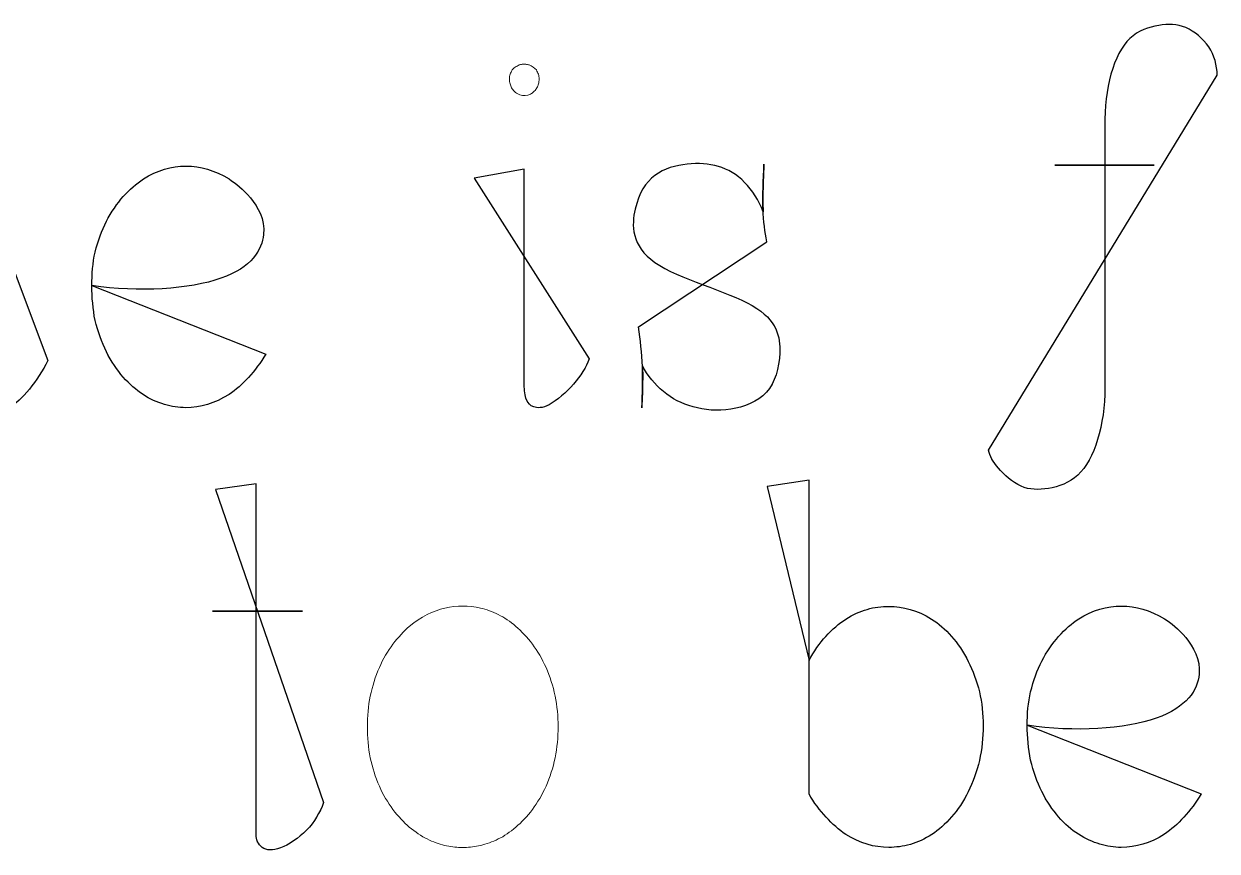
# Model space of a CAD drawing. Header units: centimetres. Extents: x -10.1 to 10.1, y -7.4 to 7.5.
# Drawn here: x -8.788 to -7.87, y 6.814 to 7.45 of the extents above; entities that cross this region are included whole.
import ezdxf

# ---------------------------------------------------------------- set-up
doc = ezdxf.new("R2010")
doc.units = ezdxf.units.CM
doc.header["$MEASUREMENT"] = 0
doc.layers.add('Layer 1', color=7, linetype='Continuous')

msp = doc.modelspace()

# ---------------------------------------------------------------- linework, layer by layer
at = {"layer": 'Layer 1', "color": 7}
for points, knots in [([(-8.04557, 7.12244), (-8.04462, 7.11749), (-8.04234, 7.1135), (-8.03795, 7.10852), (-8.03795, 7.10852), (-8.03377, 7.10339), (-8.02729, 7.09767), (-8.02062, 7.0946), (-8.02062, 7.0946), (-8.01395, 7.09174), (-8.0071, 7.09174), (-7.99948, 7.09288), (-7.99948, 7.09288), (-7.99167, 7.09423), (-7.98347, 7.09706), (-7.97699, 7.10317), (-7.97699, 7.10317), (-7.97032, 7.10907), (-7.96537, 7.11878), (-7.96175, 7.13042), (-7.96175, 7.13042), (-7.95813, 7.14222), (-7.95603, 7.15632), (-7.95603, 7.17024), (-7.95603, 7.17024), (-7.95603, 7.17024), (-7.95622, 7.34132), (-7.95622, 7.34132), (-7.95622, 7.34132), (-7.95622, 7.34132), (-7.9945, 7.34133), (-7.9945, 7.34133), (-7.9945, 7.34133), (-7.9945, 7.34133), (-7.9183, 7.34133), (-7.9183, 7.34133), (-7.9183, 7.34133), (-7.9183, 7.34133), (-7.95621, 7.34152), (-7.95621, 7.34152), (-7.95621, 7.34152), (-7.95621, 7.34152), (-7.95622, 7.37162), (-7.95622, 7.37162), (-7.95622, 7.37162), (-7.95622, 7.38572), (-7.95469, 7.39982), (-7.95146, 7.41144), (-7.95146, 7.41144), (-7.94802, 7.42327), (-7.94326, 7.43277), (-7.9368, 7.43888), (-7.9368, 7.43888), (-7.93034, 7.44499), (-7.92233, 7.44764), (-7.91471, 7.44896), (-7.91471, 7.44896), (-7.90728, 7.4501), (-7.90061, 7.4501), (-7.89394, 7.44724), (-7.89394, 7.44724), (-7.88709, 7.4442), (-7.8806, 7.43885), (-7.87624, 7.43237), (-7.87624, 7.43237), (-7.87185, 7.4257), (-7.86976, 7.41827), (-7.86976, 7.41065), (-7.86976, 7.41065), (-7.86976, 7.41065), (-8.04557, 7.12244), (-8.04557, 7.12244)], [0, 0, 0, 0, 0.052632, 0.052632, 0.052632, 0.052632, 0.105263, 0.105263, 0.105263, 0.105263, 0.157895, 0.157895, 0.157895, 0.157895, 0.210526, 0.210526, 0.210526, 0.210526, 0.263158, 0.263158, 0.263158, 0.263158, 0.315789, 0.315789, 0.315789, 0.315789, 0.368421, 0.368421, 0.368421, 0.368421, 0.421053, 0.421053, 0.421053, 0.421053, 0.473684, 0.473684, 0.473684, 0.473684, 0.526316, 0.526316, 0.526316, 0.526316, 0.578947, 0.578947, 0.578947, 0.578947, 0.631579, 0.631579, 0.631579, 0.631579, 0.684211, 0.684211, 0.684211, 0.684211, 0.736842, 0.736842, 0.736842, 0.736842, 0.789474, 0.789474, 0.789474, 0.789474, 0.842105, 0.842105, 0.842105, 0.842105, 0.894737, 0.894737, 0.894737, 0.894737, 1, 1, 1, 1]), ([(-8.859, 7.42954), (-8.859, 7.42954), (-8.81937, 7.43639), (-8.81937, 7.43639), (-8.81937, 7.43639), (-8.81937, 7.43639), (-8.81918, 7.16665), (-8.81918, 7.16665), (-8.81918, 7.16665), (-8.81918, 7.16265), (-8.81841, 7.15808), (-8.8146, 7.15562), (-8.8146, 7.15562), (-8.81098, 7.15313), (-8.80547, 7.15258), (-8.79973, 7.15504), (-8.79973, 7.15504), (-8.79399, 7.1575), (-8.7887, 7.16285), (-8.78335, 7.16933), (-8.78335, 7.16933), (-8.77822, 7.17581), (-8.77324, 7.18325), (-8.76925, 7.19124), (-8.76925, 7.19124), (-8.76925, 7.19124), (-8.859, 7.42954), (-8.859, 7.42954)], [0, 0, 0, 0, 0.125, 0.125, 0.125, 0.125, 0.25, 0.25, 0.25, 0.25, 0.375, 0.375, 0.375, 0.375, 0.5, 0.5, 0.5, 0.5, 0.625, 0.625, 0.625, 0.625, 0.75, 0.75, 0.75, 0.75, 1, 1, 1, 1]), ([(-8.73536, 7.24894), (-8.69935, 7.24341), (-8.65993, 7.24608), (-8.63611, 7.25447), (-8.63611, 7.25447), (-8.6123, 7.26267), (-8.60431, 7.27638), (-8.60335, 7.28818), (-8.60335, 7.28818), (-8.602, 7.2998), (-8.60774, 7.30932), (-8.61346, 7.31636), (-8.61346, 7.31636), (-8.61899, 7.32321), (-8.62449, 7.32742), (-8.62984, 7.33083), (-8.62984, 7.33083), (-8.64087, 7.3375), (-8.65193, 7.34073), (-8.66299, 7.34073), (-8.66299, 7.34073), (-8.67384, 7.34073), (-8.68508, 7.3375), (-8.69577, 7.33083), (-8.69577, 7.33083), (-8.7013, 7.32721), (-8.70625, 7.32284), (-8.7112, 7.31731), (-8.7112, 7.31731), (-8.71596, 7.31197), (-8.72033, 7.30548), (-8.72416, 7.29845), (-8.72416, 7.29845), (-8.72778, 7.2912), (-8.73064, 7.28321), (-8.73292, 7.27464), (-8.73292, 7.27464), (-8.73464, 7.26644), (-8.73541, 7.25768), (-8.73541, 7.24874), (-8.73541, 7.24874), (-8.73541, 7.2398), (-8.73446, 7.23083), (-8.73292, 7.22207), (-8.73292, 7.22207), (-8.73064, 7.2135), (-8.72776, 7.2053), (-8.72416, 7.19786), (-8.72416, 7.19786), (-8.72035, 7.19043), (-8.71596, 7.18397), (-8.7112, 7.17844), (-8.7112, 7.17844), (-8.70644, 7.17291), (-8.70128, 7.16854), (-8.69596, 7.1651), (-8.69596, 7.1651), (-8.69083, 7.16148), (-8.68511, 7.1592), (-8.67958, 7.15748), (-8.67958, 7.15748), (-8.67405, 7.15576), (-8.66855, 7.15499), (-8.66302, 7.15499), (-8.66302, 7.15499), (-8.65199, 7.15499), (-8.64093, 7.15822), (-8.62987, 7.1651), (-8.62987, 7.1651), (-8.62453, 7.16854), (-8.61958, 7.17309), (-8.61482, 7.17825), (-8.61482, 7.17825), (-8.61006, 7.18359), (-8.60548, 7.18968), (-8.60167, 7.19616), (-8.60167, 7.19616), (-8.60167, 7.19616), (-8.73536, 7.24894), (-8.73536, 7.24894)], [0, 0, 0, 0, 0.047619, 0.047619, 0.047619, 0.047619, 0.095238, 0.095238, 0.095238, 0.095238, 0.142857, 0.142857, 0.142857, 0.142857, 0.190476, 0.190476, 0.190476, 0.190476, 0.238095, 0.238095, 0.238095, 0.238095, 0.285714, 0.285714, 0.285714, 0.285714, 0.333333, 0.333333, 0.333333, 0.333333, 0.380952, 0.380952, 0.380952, 0.380952, 0.428571, 0.428571, 0.428571, 0.428571, 0.47619, 0.47619, 0.47619, 0.47619, 0.52381, 0.52381, 0.52381, 0.52381, 0.571429, 0.571429, 0.571429, 0.571429, 0.619048, 0.619048, 0.619048, 0.619048, 0.666667, 0.666667, 0.666667, 0.666667, 0.714286, 0.714286, 0.714286, 0.714286, 0.761905, 0.761905, 0.761905, 0.761905, 0.809524, 0.809524, 0.809524, 0.809524, 0.857143, 0.857143, 0.857143, 0.857143, 0.904762, 0.904762, 0.904762, 0.904762, 1, 1, 1, 1]), ([(-8.44125, 7.33143), (-8.44125, 7.33143), (-8.40275, 7.33828), (-8.40275, 7.33828), (-8.40275, 7.33828), (-8.40275, 7.33828), (-8.40275, 7.17254), (-8.40275, 7.17254), (-8.40275, 7.17254), (-8.40275, 7.16836), (-8.40219, 7.16415), (-8.40103, 7.16111), (-8.40103, 7.16111), (-8.39987, 7.15807), (-8.39817, 7.15653), (-8.3955, 7.15558), (-8.3955, 7.15558), (-8.39283, 7.15463), (-8.38883, 7.15444), (-8.38349, 7.1573), (-8.38349, 7.1573), (-8.37777, 7.16053), (-8.37034, 7.16683), (-8.36481, 7.17312), (-8.36481, 7.17312), (-8.35928, 7.1796), (-8.35528, 7.18587), (-8.3528, 7.19254), (-8.3528, 7.19254), (-8.3528, 7.19254), (-8.44125, 7.33143), (-8.44125, 7.33143)], [0, 0, 0, 0, 0.111111, 0.111111, 0.111111, 0.111111, 0.222222, 0.222222, 0.222222, 0.222222, 0.333333, 0.333333, 0.333333, 0.333333, 0.444444, 0.444444, 0.444444, 0.444444, 0.555556, 0.555556, 0.555556, 0.555556, 0.666667, 0.666667, 0.666667, 0.666667, 0.777778, 0.777778, 0.777778, 0.777778, 1, 1, 1, 1]), ([(-8.31476, 7.21711), (-8.31341, 7.207), (-8.31227, 7.19711), (-8.3119, 7.18663), (-8.3119, 7.18663), (-8.31134, 7.17652), (-8.3119, 7.16567), (-8.31227, 7.15483), (-8.31227, 7.15483), (-8.31208, 7.16226), (-8.31171, 7.16949), (-8.31171, 7.17483), (-8.31171, 7.17483), (-8.31152, 7.18036), (-8.31171, 7.18377), (-8.3119, 7.18721), (-8.3119, 7.18721), (-8.3079, 7.17959), (-8.30219, 7.17274), (-8.29571, 7.16739), (-8.29571, 7.16739), (-8.28904, 7.16186), (-8.28161, 7.15805), (-8.27285, 7.15559), (-8.27285, 7.15559), (-8.26428, 7.15331), (-8.25399, 7.15197), (-8.2439, 7.15387), (-8.2439, 7.15387), (-8.23379, 7.1554), (-8.22332, 7.1594), (-8.21646, 7.16683), (-8.21646, 7.16683), (-8.20979, 7.17445), (-8.20675, 7.18511), (-8.20617, 7.19712), (-8.20617, 7.19712), (-8.2058, 7.20911), (-8.20789, 7.22226), (-8.22731, 7.2335), (-8.22731, 7.2335), (-8.24694, 7.24474), (-8.28388, 7.25387), (-8.30219, 7.26665), (-8.30219, 7.26665), (-8.3205, 7.27943), (-8.32029, 7.2956), (-8.31743, 7.30761), (-8.31743, 7.30761), (-8.31457, 7.31999), (-8.30944, 7.32817), (-8.30219, 7.33351), (-8.30219, 7.33351), (-8.29534, 7.33885), (-8.286, 7.34132), (-8.27742, 7.34227), (-8.27742, 7.34227), (-8.26884, 7.34322), (-8.26086, 7.34285), (-8.25342, 7.34036), (-8.25342, 7.34036), (-8.24599, 7.33845), (-8.23913, 7.33427), (-8.23323, 7.32816), (-8.23323, 7.32816), (-8.22733, 7.32226), (-8.2222, 7.31427), (-8.21894, 7.3057), (-8.21894, 7.3057), (-8.21913, 7.30914), (-8.21931, 7.31237), (-8.21913, 7.31845), (-8.21913, 7.31845), (-8.21913, 7.32454), (-8.21876, 7.3335), (-8.21836, 7.34226), (-8.21836, 7.34226), (-8.21892, 7.33006), (-8.2195, 7.31787), (-8.21913, 7.30797), (-8.21913, 7.30797), (-8.21876, 7.29789), (-8.2176, 7.29027), (-8.21627, 7.28262), (-8.21627, 7.28262), (-8.21627, 7.28262), (-8.31476, 7.21711), (-8.31476, 7.21711)], [0, 0, 0, 0, 0.043478, 0.043478, 0.043478, 0.043478, 0.086957, 0.086957, 0.086957, 0.086957, 0.130435, 0.130435, 0.130435, 0.130435, 0.173913, 0.173913, 0.173913, 0.173913, 0.217391, 0.217391, 0.217391, 0.217391, 0.26087, 0.26087, 0.26087, 0.26087, 0.304348, 0.304348, 0.304348, 0.304348, 0.347826, 0.347826, 0.347826, 0.347826, 0.391304, 0.391304, 0.391304, 0.391304, 0.434783, 0.434783, 0.434783, 0.434783, 0.478261, 0.478261, 0.478261, 0.478261, 0.521739, 0.521739, 0.521739, 0.521739, 0.565217, 0.565217, 0.565217, 0.565217, 0.608696, 0.608696, 0.608696, 0.608696, 0.652174, 0.652174, 0.652174, 0.652174, 0.695652, 0.695652, 0.695652, 0.695652, 0.73913, 0.73913, 0.73913, 0.73913, 0.782609, 0.782609, 0.782609, 0.782609, 0.826087, 0.826087, 0.826087, 0.826087, 0.869565, 0.869565, 0.869565, 0.869565, 0.913043, 0.913043, 0.913043, 0.913043, 1, 1, 1, 1]), ([(-8.44125, 7.33143), (-8.44125, 7.33143), (-8.44125, 7.33143), (-8.44125, 7.33143), (-8.44125, 7.33143), (-8.44125, 7.33143), (-8.44125, 7.33143), (-8.44125, 7.33143)], [0, 0, 0, 0, 0.333333, 0.333333, 0.333333, 0.333333, 1, 1, 1, 1]), ([(-8.73536, 7.24894), (-8.73536, 7.24894), (-8.73536, 7.24894), (-8.73536, 7.24894), (-8.73536, 7.24894), (-8.73536, 7.24894), (-8.73536, 7.24894), (-8.73536, 7.24894)], [0, 0, 0, 0, 0.333333, 0.333333, 0.333333, 0.333333, 1, 1, 1, 1]), ([(-8.31476, 7.21711), (-8.31476, 7.21711), (-8.31476, 7.21711), (-8.31476, 7.21711), (-8.31476, 7.21711), (-8.31476, 7.21711), (-8.31476, 7.21711), (-8.31476, 7.21711)], [0, 0, 0, 0, 0.333333, 0.333333, 0.333333, 0.333333, 1, 1, 1, 1]), ([(-8.04557, 7.12244), (-8.04557, 7.12244), (-8.04557, 7.12244), (-8.04557, 7.12244), (-8.04557, 7.12244), (-8.04557, 7.12244), (-8.04557, 7.12244), (-8.04557, 7.12244)], [0, 0, 0, 0, 0.333333, 0.333333, 0.333333, 0.333333, 1, 1, 1, 1]), ([(-8.64033, 7.09196), (-8.64033, 7.09196), (-8.60908, 7.09654), (-8.60908, 7.09654), (-8.60908, 7.09654), (-8.60908, 7.09654), (-8.60908, 6.99843), (-8.60908, 6.99843), (-8.60908, 6.99843), (-8.60908, 6.99843), (-8.57325, 6.99843), (-8.57325, 6.99843), (-8.57325, 6.99843), (-8.57325, 6.99843), (-8.6426, 6.99843), (-8.6426, 6.99843), (-8.6426, 6.99843), (-8.6426, 6.99843), (-8.60908, 6.99843), (-8.60908, 6.99843), (-8.60908, 6.99843), (-8.60908, 6.99843), (-8.60908, 6.82679), (-8.60908, 6.82679), (-8.60908, 6.82679), (-8.60908, 6.82298), (-8.60757, 6.81917), (-8.60432, 6.81687), (-8.60432, 6.81687), (-8.60109, 6.81459), (-8.59633, 6.81401), (-8.59022, 6.8165), (-8.59022, 6.8165), (-8.58392, 6.81878), (-8.5763, 6.82393), (-8.57022, 6.83002), (-8.57022, 6.83002), (-8.56413, 6.83632), (-8.56011, 6.84354), (-8.55707, 6.85135), (-8.55707, 6.85135), (-8.55707, 6.85135), (-8.64033, 7.09196), (-8.64033, 7.09196)], [0, 0, 0, 0, 0.083333, 0.083333, 0.083333, 0.083333, 0.166667, 0.166667, 0.166667, 0.166667, 0.25, 0.25, 0.25, 0.25, 0.333333, 0.333333, 0.333333, 0.333333, 0.416667, 0.416667, 0.416667, 0.416667, 0.5, 0.5, 0.5, 0.5, 0.583333, 0.583333, 0.583333, 0.583333, 0.666667, 0.666667, 0.666667, 0.666667, 0.75, 0.75, 0.75, 0.75, 0.833333, 0.833333, 0.833333, 0.833333, 1, 1, 1, 1]), ([(-8.21588, 7.09444), (-8.21588, 7.09444), (-8.18368, 7.0992), (-8.18368, 7.0992), (-8.18368, 7.0992), (-8.18368, 7.0992), (-8.18368, 6.85785), (-8.18368, 6.85785), (-8.18368, 6.85785), (-8.17987, 6.85137), (-8.17529, 6.84528), (-8.17053, 6.84012), (-8.17053, 6.84012), (-8.16577, 6.83499), (-8.16082, 6.83041), (-8.15529, 6.82678), (-8.15529, 6.82678), (-8.14463, 6.81993), (-8.13338, 6.81686), (-8.12232, 6.81686), (-8.12232, 6.81686), (-8.11679, 6.81686), (-8.11129, 6.81763), (-8.10576, 6.81914), (-8.10576, 6.81914), (-8.10004, 6.82086), (-8.0947, 6.82332), (-8.0892, 6.82676), (-8.0892, 6.82676), (-8.08407, 6.83038), (-8.07891, 6.83475), (-8.07415, 6.84028), (-8.07415, 6.84028), (-8.0692, 6.84562), (-8.06502, 6.85229), (-8.06119, 6.8597), (-8.06119, 6.8597), (-8.05757, 6.86692), (-8.05471, 6.87513), (-8.05262, 6.8837), (-8.05262, 6.8837), (-8.05071, 6.89246), (-8.04976, 6.9014), (-8.04976, 6.91056), (-8.04976, 6.91056), (-8.04976, 6.91932), (-8.05071, 6.92808), (-8.05262, 6.93646), (-8.05262, 6.93646), (-8.05471, 6.94466), (-8.05757, 6.95284), (-8.06119, 6.95988), (-8.06119, 6.95988), (-8.065, 6.96731), (-8.06918, 6.9738), (-8.07415, 6.97912), (-8.07415, 6.97912), (-8.07891, 6.98465), (-8.08407, 6.98902), (-8.08939, 6.99246), (-8.08939, 6.99246), (-8.10024, 6.99931), (-8.11148, 7.00217), (-8.12236, 7.00217), (-8.12236, 7.00217), (-8.12789, 7.00217), (-8.13342, 7.00161), (-8.13892, 6.99989), (-8.13892, 6.99989), (-8.14445, 6.99836), (-8.14998, 6.99589), (-8.1553, 6.99246), (-8.1553, 6.99246), (-8.16064, 6.98902), (-8.16578, 6.98465), (-8.17073, 6.97912), (-8.17073, 6.97912), (-8.17549, 6.97396), (-8.18007, 6.9675), (-8.18369, 6.96065), (-8.18369, 6.96065), (-8.18369, 6.96065), (-8.21588, 7.09444), (-8.21588, 7.09444)], [0, 0, 0, 0, 0.045455, 0.045455, 0.045455, 0.045455, 0.090909, 0.090909, 0.090909, 0.090909, 0.136364, 0.136364, 0.136364, 0.136364, 0.181818, 0.181818, 0.181818, 0.181818, 0.227273, 0.227273, 0.227273, 0.227273, 0.272727, 0.272727, 0.272727, 0.272727, 0.318182, 0.318182, 0.318182, 0.318182, 0.363636, 0.363636, 0.363636, 0.363636, 0.409091, 0.409091, 0.409091, 0.409091, 0.454545, 0.454545, 0.454545, 0.454545, 0.5, 0.5, 0.5, 0.5, 0.545455, 0.545455, 0.545455, 0.545455, 0.590909, 0.590909, 0.590909, 0.590909, 0.636364, 0.636364, 0.636364, 0.636364, 0.681818, 0.681818, 0.681818, 0.681818, 0.727273, 0.727273, 0.727273, 0.727273, 0.772727, 0.772727, 0.772727, 0.772727, 0.818182, 0.818182, 0.818182, 0.818182, 0.863636, 0.863636, 0.863636, 0.863636, 0.909091, 0.909091, 0.909091, 0.909091, 1, 1, 1, 1]), ([(-8.64033, 7.09196), (-8.64033, 7.09196), (-8.64033, 7.09196), (-8.64033, 7.09196), (-8.64033, 7.09196), (-8.64033, 7.09196), (-8.64033, 7.09196), (-8.64033, 7.09196)], [0, 0, 0, 0, 0.333333, 0.333333, 0.333333, 0.333333, 1, 1, 1, 1]), ([(-8.21588, 7.09444), (-8.21588, 7.09444), (-8.21588, 7.09444), (-8.21588, 7.09444), (-8.21588, 7.09444), (-8.21588, 7.09444), (-8.21588, 7.09444), (-8.21588, 7.09444)], [0, 0, 0, 0, 0.333333, 0.333333, 0.333333, 0.333333, 1, 1, 1, 1]), ([(-8.01586, 6.9108), (-7.97985, 6.90527), (-7.94024, 6.90794), (-7.91661, 6.9163), (-7.91661, 6.9163), (-7.8928, 6.9245), (-7.88481, 6.93821), (-7.88364, 6.95001), (-7.88364, 6.95001), (-7.8825, 6.96163), (-7.88822, 6.97115), (-7.89393, 6.97821), (-7.89393, 6.97821), (-7.89946, 6.98506), (-7.90499, 6.98927), (-7.91031, 6.99268), (-7.91031, 6.99268), (-7.92134, 6.99935), (-7.9324, 7.00239), (-7.94346, 7.00239), (-7.94346, 7.00239), (-7.95431, 7.00239), (-7.96555, 6.99935), (-7.97624, 6.99268), (-7.97624, 6.99268), (-7.98156, 6.98906), (-7.98672, 6.98469), (-7.99167, 6.97916), (-7.99167, 6.97916), (-7.99643, 6.97382), (-8.00082, 6.96733), (-8.00463, 6.96011), (-8.00463, 6.96011), (-8.00825, 6.95305), (-8.01111, 6.94506), (-8.0132, 6.93648), (-8.0132, 6.93648), (-8.01511, 6.92828), (-8.01587, 6.91952), (-8.01587, 6.91058), (-8.01587, 6.91058), (-8.01587, 6.90164), (-8.01492, 6.89267), (-8.0132, 6.88391), (-8.0132, 6.88391), (-8.01111, 6.87534), (-8.00825, 6.86714), (-8.00463, 6.85973), (-8.00463, 6.85973), (-8.00082, 6.8523), (-7.99643, 6.84581), (-7.99167, 6.84031), (-7.99167, 6.84031), (-7.98691, 6.83478), (-7.98177, 6.83039), (-7.97643, 6.82697), (-7.97643, 6.82697), (-7.97109, 6.82335), (-7.96558, 6.82107), (-7.96005, 6.81935), (-7.96005, 6.81935), (-7.95452, 6.81782), (-7.94899, 6.81686), (-7.94349, 6.81686), (-7.94349, 6.81686), (-7.93246, 6.81686), (-7.92121, 6.82011), (-7.91034, 6.82697), (-7.91034, 6.82697), (-7.905, 6.83041), (-7.90005, 6.83496), (-7.89529, 6.84012), (-7.89529, 6.84012), (-7.89034, 6.84546), (-7.88595, 6.85155), (-7.88214, 6.85803), (-7.88214, 6.85803), (-7.88214, 6.85803), (-8.01586, 6.9108), (-8.01586, 6.9108)], [0, 0, 0, 0, 0.047619, 0.047619, 0.047619, 0.047619, 0.095238, 0.095238, 0.095238, 0.095238, 0.142857, 0.142857, 0.142857, 0.142857, 0.190476, 0.190476, 0.190476, 0.190476, 0.238095, 0.238095, 0.238095, 0.238095, 0.285714, 0.285714, 0.285714, 0.285714, 0.333333, 0.333333, 0.333333, 0.333333, 0.380952, 0.380952, 0.380952, 0.380952, 0.428571, 0.428571, 0.428571, 0.428571, 0.47619, 0.47619, 0.47619, 0.47619, 0.52381, 0.52381, 0.52381, 0.52381, 0.571429, 0.571429, 0.571429, 0.571429, 0.619048, 0.619048, 0.619048, 0.619048, 0.666667, 0.666667, 0.666667, 0.666667, 0.714286, 0.714286, 0.714286, 0.714286, 0.761905, 0.761905, 0.761905, 0.761905, 0.809524, 0.809524, 0.809524, 0.809524, 0.857143, 0.857143, 0.857143, 0.857143, 0.904762, 0.904762, 0.904762, 0.904762, 1, 1, 1, 1]), ([(-8.01586, 6.9108), (-8.01586, 6.9108), (-8.01586, 6.9108), (-8.01586, 6.9108), (-8.01586, 6.9108), (-8.01586, 6.9108), (-8.01586, 6.9108), (-8.01586, 6.9108)], [0, 0, 0, 0, 0.333333, 0.333333, 0.333333, 0.333333, 1, 1, 1, 1])]:
    msp.add_open_spline(points, degree=3, knots=knots, dxfattribs=at)
at = {"layer": 'Layer 1', "lineweight": 0}
for points, knots in [([(-8.04557, 7.12244), (-8.04462, 7.11749), (-8.04234, 7.1135), (-8.03795, 7.10852), (-8.03795, 7.10852), (-8.03377, 7.10339), (-8.02729, 7.09767), (-8.02062, 7.0946), (-8.02062, 7.0946), (-8.01395, 7.09174), (-8.0071, 7.09174), (-7.99948, 7.09288), (-7.99948, 7.09288), (-7.99167, 7.09423), (-7.98347, 7.09706), (-7.97699, 7.10317), (-7.97699, 7.10317), (-7.97032, 7.10907), (-7.96537, 7.11878), (-7.96175, 7.13042), (-7.96175, 7.13042), (-7.95813, 7.14222), (-7.95603, 7.15632), (-7.95603, 7.17024), (-7.95603, 7.17024), (-7.95603, 7.17024), (-7.95622, 7.34132), (-7.95622, 7.34132), (-7.95622, 7.34132), (-7.95622, 7.34132), (-7.9945, 7.34133), (-7.9945, 7.34133), (-7.9945, 7.34133), (-7.9945, 7.34133), (-7.9183, 7.34133), (-7.9183, 7.34133), (-7.9183, 7.34133), (-7.9183, 7.34133), (-7.95621, 7.34152), (-7.95621, 7.34152), (-7.95621, 7.34152), (-7.95621, 7.34152), (-7.95622, 7.37162), (-7.95622, 7.37162), (-7.95622, 7.37162), (-7.95622, 7.38572), (-7.95469, 7.39982), (-7.95146, 7.41144), (-7.95146, 7.41144), (-7.94802, 7.42327), (-7.94326, 7.43277), (-7.9368, 7.43888), (-7.9368, 7.43888), (-7.93034, 7.44499), (-7.92233, 7.44764), (-7.91471, 7.44896), (-7.91471, 7.44896), (-7.90728, 7.4501), (-7.90061, 7.4501), (-7.89394, 7.44724), (-7.89394, 7.44724), (-7.88709, 7.4442), (-7.8806, 7.43885), (-7.87624, 7.43237), (-7.87624, 7.43237), (-7.87185, 7.4257), (-7.86976, 7.41827), (-7.86976, 7.41065)], [0, 0, 0, 0, 0.055556, 0.055556, 0.055556, 0.055556, 0.111111, 0.111111, 0.111111, 0.111111, 0.166667, 0.166667, 0.166667, 0.166667, 0.222222, 0.222222, 0.222222, 0.222222, 0.277778, 0.277778, 0.277778, 0.277778, 0.333333, 0.333333, 0.333333, 0.333333, 0.388889, 0.388889, 0.388889, 0.388889, 0.444444, 0.444444, 0.444444, 0.444444, 0.5, 0.5, 0.5, 0.5, 0.555556, 0.555556, 0.555556, 0.555556, 0.611111, 0.611111, 0.611111, 0.611111, 0.666667, 0.666667, 0.666667, 0.666667, 0.722222, 0.722222, 0.722222, 0.722222, 0.777778, 0.777778, 0.777778, 0.777778, 0.833333, 0.833333, 0.833333, 0.833333, 0.888889, 0.888889, 0.888889, 0.888889, 1, 1, 1, 1]), ([(-8.859, 7.42954), (-8.859, 7.42954), (-8.81937, 7.43639), (-8.81937, 7.43639), (-8.81937, 7.43639), (-8.81937, 7.43639), (-8.81918, 7.16665), (-8.81918, 7.16665), (-8.81918, 7.16665), (-8.81918, 7.16265), (-8.81841, 7.15808), (-8.8146, 7.15562), (-8.8146, 7.15562), (-8.81098, 7.15313), (-8.80547, 7.15258), (-8.79973, 7.15504), (-8.79973, 7.15504), (-8.79399, 7.1575), (-8.7887, 7.16285), (-8.78335, 7.16933), (-8.78335, 7.16933), (-8.77822, 7.17581), (-8.77324, 7.18325), (-8.76925, 7.19124)], [0, 0, 0, 0, 0.142857, 0.142857, 0.142857, 0.142857, 0.285714, 0.285714, 0.285714, 0.285714, 0.428571, 0.428571, 0.428571, 0.428571, 0.571429, 0.571429, 0.571429, 0.571429, 0.714286, 0.714286, 0.714286, 0.714286, 1, 1, 1, 1]), ([(-8.73536, 7.24894), (-8.69935, 7.24341), (-8.65993, 7.24608), (-8.63611, 7.25447), (-8.63611, 7.25447), (-8.6123, 7.26267), (-8.60431, 7.27638), (-8.60335, 7.28818), (-8.60335, 7.28818), (-8.602, 7.2998), (-8.60774, 7.30932), (-8.61346, 7.31636), (-8.61346, 7.31636), (-8.61899, 7.32321), (-8.62449, 7.32742), (-8.62984, 7.33083), (-8.62984, 7.33083), (-8.64087, 7.3375), (-8.65193, 7.34073), (-8.66299, 7.34073), (-8.66299, 7.34073), (-8.67384, 7.34073), (-8.68508, 7.3375), (-8.69577, 7.33083), (-8.69577, 7.33083), (-8.7013, 7.32721), (-8.70625, 7.32284), (-8.7112, 7.31731), (-8.7112, 7.31731), (-8.71596, 7.31197), (-8.72033, 7.30548), (-8.72416, 7.29845), (-8.72416, 7.29845), (-8.72778, 7.2912), (-8.73064, 7.28321), (-8.73292, 7.27464), (-8.73292, 7.27464), (-8.73464, 7.26644), (-8.73541, 7.25768), (-8.73541, 7.24874), (-8.73541, 7.24874), (-8.73541, 7.2398), (-8.73446, 7.23083), (-8.73292, 7.22207), (-8.73292, 7.22207), (-8.73064, 7.2135), (-8.72776, 7.2053), (-8.72416, 7.19786), (-8.72416, 7.19786), (-8.72035, 7.19043), (-8.71596, 7.18397), (-8.7112, 7.17844), (-8.7112, 7.17844), (-8.70644, 7.17291), (-8.70128, 7.16854), (-8.69596, 7.1651), (-8.69596, 7.1651), (-8.69083, 7.16148), (-8.68511, 7.1592), (-8.67958, 7.15748), (-8.67958, 7.15748), (-8.67405, 7.15576), (-8.66855, 7.15499), (-8.66302, 7.15499), (-8.66302, 7.15499), (-8.65199, 7.15499), (-8.64093, 7.15822), (-8.62987, 7.1651), (-8.62987, 7.1651), (-8.62453, 7.16854), (-8.61958, 7.17309), (-8.61482, 7.17825), (-8.61482, 7.17825), (-8.61006, 7.18359), (-8.60548, 7.18968), (-8.60167, 7.19616)], [0, 0, 0, 0, 0.05, 0.05, 0.05, 0.05, 0.1, 0.1, 0.1, 0.1, 0.15, 0.15, 0.15, 0.15, 0.2, 0.2, 0.2, 0.2, 0.25, 0.25, 0.25, 0.25, 0.3, 0.3, 0.3, 0.3, 0.35, 0.35, 0.35, 0.35, 0.4, 0.4, 0.4, 0.4, 0.45, 0.45, 0.45, 0.45, 0.5, 0.5, 0.5, 0.5, 0.55, 0.55, 0.55, 0.55, 0.6, 0.6, 0.6, 0.6, 0.65, 0.65, 0.65, 0.65, 0.7, 0.7, 0.7, 0.7, 0.75, 0.75, 0.75, 0.75, 0.8, 0.8, 0.8, 0.8, 0.85, 0.85, 0.85, 0.85, 0.9, 0.9, 0.9, 0.9, 1, 1, 1, 1]), ([(-8.44125, 7.33143), (-8.44125, 7.33143), (-8.40275, 7.33828), (-8.40275, 7.33828), (-8.40275, 7.33828), (-8.40275, 7.33828), (-8.40275, 7.17254), (-8.40275, 7.17254), (-8.40275, 7.17254), (-8.40275, 7.16836), (-8.40219, 7.16415), (-8.40103, 7.16111), (-8.40103, 7.16111), (-8.39987, 7.15807), (-8.39817, 7.15653), (-8.3955, 7.15558), (-8.3955, 7.15558), (-8.39283, 7.15463), (-8.38883, 7.15444), (-8.38349, 7.1573), (-8.38349, 7.1573), (-8.37777, 7.16053), (-8.37034, 7.16683), (-8.36481, 7.17312), (-8.36481, 7.17312), (-8.35928, 7.1796), (-8.35528, 7.18587), (-8.3528, 7.19254)], [0, 0, 0, 0, 0.125, 0.125, 0.125, 0.125, 0.25, 0.25, 0.25, 0.25, 0.375, 0.375, 0.375, 0.375, 0.5, 0.5, 0.5, 0.5, 0.625, 0.625, 0.625, 0.625, 0.75, 0.75, 0.75, 0.75, 1, 1, 1, 1]), ([(-8.31476, 7.21711), (-8.31341, 7.207), (-8.31227, 7.19711), (-8.3119, 7.18663), (-8.3119, 7.18663), (-8.31134, 7.17652), (-8.3119, 7.16567), (-8.31227, 7.15483), (-8.31227, 7.15483), (-8.31208, 7.16226), (-8.31171, 7.16949), (-8.31171, 7.17483), (-8.31171, 7.17483), (-8.31152, 7.18036), (-8.31171, 7.18377), (-8.3119, 7.18721), (-8.3119, 7.18721), (-8.3079, 7.17959), (-8.30219, 7.17274), (-8.29571, 7.16739), (-8.29571, 7.16739), (-8.28904, 7.16186), (-8.28161, 7.15805), (-8.27285, 7.15559), (-8.27285, 7.15559), (-8.26428, 7.15331), (-8.25399, 7.15197), (-8.2439, 7.15387), (-8.2439, 7.15387), (-8.23379, 7.1554), (-8.22332, 7.1594), (-8.21646, 7.16683), (-8.21646, 7.16683), (-8.20979, 7.17445), (-8.20675, 7.18511), (-8.20617, 7.19712), (-8.20617, 7.19712), (-8.2058, 7.20911), (-8.20789, 7.22226), (-8.22731, 7.2335), (-8.22731, 7.2335), (-8.24694, 7.24474), (-8.28388, 7.25387), (-8.30219, 7.26665), (-8.30219, 7.26665), (-8.3205, 7.27943), (-8.32029, 7.2956), (-8.31743, 7.30761), (-8.31743, 7.30761), (-8.31457, 7.31999), (-8.30944, 7.32817), (-8.30219, 7.33351), (-8.30219, 7.33351), (-8.29534, 7.33885), (-8.286, 7.34132), (-8.27742, 7.34227), (-8.27742, 7.34227), (-8.26884, 7.34322), (-8.26086, 7.34285), (-8.25342, 7.34036), (-8.25342, 7.34036), (-8.24599, 7.33845), (-8.23913, 7.33427), (-8.23323, 7.32816), (-8.23323, 7.32816), (-8.22733, 7.32226), (-8.2222, 7.31427), (-8.21894, 7.3057), (-8.21894, 7.3057), (-8.21913, 7.30914), (-8.21931, 7.31237), (-8.21913, 7.31845), (-8.21913, 7.31845), (-8.21913, 7.32454), (-8.21876, 7.3335), (-8.21836, 7.34226), (-8.21836, 7.34226), (-8.21892, 7.33006), (-8.2195, 7.31787), (-8.21913, 7.30797), (-8.21913, 7.30797), (-8.21876, 7.29789), (-8.2176, 7.29027), (-8.21627, 7.28262)], [0, 0, 0, 0, 0.045455, 0.045455, 0.045455, 0.045455, 0.090909, 0.090909, 0.090909, 0.090909, 0.136364, 0.136364, 0.136364, 0.136364, 0.181818, 0.181818, 0.181818, 0.181818, 0.227273, 0.227273, 0.227273, 0.227273, 0.272727, 0.272727, 0.272727, 0.272727, 0.318182, 0.318182, 0.318182, 0.318182, 0.363636, 0.363636, 0.363636, 0.363636, 0.409091, 0.409091, 0.409091, 0.409091, 0.454545, 0.454545, 0.454545, 0.454545, 0.5, 0.5, 0.5, 0.5, 0.545455, 0.545455, 0.545455, 0.545455, 0.590909, 0.590909, 0.590909, 0.590909, 0.636364, 0.636364, 0.636364, 0.636364, 0.681818, 0.681818, 0.681818, 0.681818, 0.727273, 0.727273, 0.727273, 0.727273, 0.772727, 0.772727, 0.772727, 0.772727, 0.818182, 0.818182, 0.818182, 0.818182, 0.863636, 0.863636, 0.863636, 0.863636, 0.909091, 0.909091, 0.909091, 0.909091, 1, 1, 1, 1]), ([(-8.44125, 7.33143), (-8.44125, 7.33143), (-8.44125, 7.33143), (-8.44125, 7.33143), (-8.44125, 7.33143), (-8.44125, 7.33143), (-8.44125, 7.33143), (-8.44125, 7.33143)], [0, 0, 0, 0, 0.333333, 0.333333, 0.333333, 0.333333, 1, 1, 1, 1]), ([(-8.73536, 7.24894), (-8.73536, 7.24894), (-8.73536, 7.24894), (-8.73536, 7.24894), (-8.73536, 7.24894), (-8.73536, 7.24894), (-8.73536, 7.24894), (-8.73536, 7.24894)], [0, 0, 0, 0, 0.333333, 0.333333, 0.333333, 0.333333, 1, 1, 1, 1]), ([(-8.31476, 7.21711), (-8.31476, 7.21711), (-8.31476, 7.21711), (-8.31476, 7.21711), (-8.31476, 7.21711), (-8.31476, 7.21711), (-8.31476, 7.21711), (-8.31476, 7.21711)], [0, 0, 0, 0, 0.333333, 0.333333, 0.333333, 0.333333, 1, 1, 1, 1]), ([(-8.04557, 7.12244), (-8.04557, 7.12244), (-8.04557, 7.12244), (-8.04557, 7.12244), (-8.04557, 7.12244), (-8.04557, 7.12244), (-8.04557, 7.12244), (-8.04557, 7.12244)], [0, 0, 0, 0, 0.333333, 0.333333, 0.333333, 0.333333, 1, 1, 1, 1]), ([(-8.64033, 7.09196), (-8.64033, 7.09196), (-8.60908, 7.09654), (-8.60908, 7.09654), (-8.60908, 7.09654), (-8.60908, 7.09654), (-8.60908, 6.99843), (-8.60908, 6.99843), (-8.60908, 6.99843), (-8.60908, 6.99843), (-8.57325, 6.99843), (-8.57325, 6.99843), (-8.57325, 6.99843), (-8.57325, 6.99843), (-8.6426, 6.99843), (-8.6426, 6.99843), (-8.6426, 6.99843), (-8.6426, 6.99843), (-8.60908, 6.99843), (-8.60908, 6.99843), (-8.60908, 6.99843), (-8.60908, 6.99843), (-8.60908, 6.82679), (-8.60908, 6.82679), (-8.60908, 6.82679), (-8.60908, 6.82298), (-8.60757, 6.81917), (-8.60432, 6.81687), (-8.60432, 6.81687), (-8.60109, 6.81459), (-8.59633, 6.81401), (-8.59022, 6.8165), (-8.59022, 6.8165), (-8.58392, 6.81878), (-8.5763, 6.82393), (-8.57022, 6.83002), (-8.57022, 6.83002), (-8.56413, 6.83632), (-8.56011, 6.84354), (-8.55707, 6.85135)], [0, 0, 0, 0, 0.090909, 0.090909, 0.090909, 0.090909, 0.181818, 0.181818, 0.181818, 0.181818, 0.272727, 0.272727, 0.272727, 0.272727, 0.363636, 0.363636, 0.363636, 0.363636, 0.454545, 0.454545, 0.454545, 0.454545, 0.545455, 0.545455, 0.545455, 0.545455, 0.636364, 0.636364, 0.636364, 0.636364, 0.727273, 0.727273, 0.727273, 0.727273, 0.818182, 0.818182, 0.818182, 0.818182, 1, 1, 1, 1]), ([(-8.21588, 7.09444), (-8.21588, 7.09444), (-8.18368, 7.0992), (-8.18368, 7.0992), (-8.18368, 7.0992), (-8.18368, 7.0992), (-8.18368, 6.85785), (-8.18368, 6.85785), (-8.18368, 6.85785), (-8.17987, 6.85137), (-8.17529, 6.84528), (-8.17053, 6.84012), (-8.17053, 6.84012), (-8.16577, 6.83499), (-8.16082, 6.83041), (-8.15529, 6.82678), (-8.15529, 6.82678), (-8.14463, 6.81993), (-8.13338, 6.81686), (-8.12232, 6.81686), (-8.12232, 6.81686), (-8.11679, 6.81686), (-8.11129, 6.81763), (-8.10576, 6.81914), (-8.10576, 6.81914), (-8.10004, 6.82086), (-8.0947, 6.82332), (-8.0892, 6.82676), (-8.0892, 6.82676), (-8.08407, 6.83038), (-8.07891, 6.83475), (-8.07415, 6.84028), (-8.07415, 6.84028), (-8.0692, 6.84562), (-8.06502, 6.85229), (-8.06119, 6.8597), (-8.06119, 6.8597), (-8.05757, 6.86692), (-8.05471, 6.87513), (-8.05262, 6.8837), (-8.05262, 6.8837), (-8.05071, 6.89246), (-8.04976, 6.9014), (-8.04976, 6.91056), (-8.04976, 6.91056), (-8.04976, 6.91932), (-8.05071, 6.92808), (-8.05262, 6.93646), (-8.05262, 6.93646), (-8.05471, 6.94466), (-8.05757, 6.95284), (-8.06119, 6.95988), (-8.06119, 6.95988), (-8.065, 6.96731), (-8.06918, 6.9738), (-8.07415, 6.97912), (-8.07415, 6.97912), (-8.07891, 6.98465), (-8.08407, 6.98902), (-8.08939, 6.99246), (-8.08939, 6.99246), (-8.10024, 6.99931), (-8.11148, 7.00217), (-8.12236, 7.00217), (-8.12236, 7.00217), (-8.12789, 7.00217), (-8.13342, 7.00161), (-8.13892, 6.99989), (-8.13892, 6.99989), (-8.14445, 6.99836), (-8.14998, 6.99589), (-8.1553, 6.99246), (-8.1553, 6.99246), (-8.16064, 6.98902), (-8.16578, 6.98465), (-8.17073, 6.97912), (-8.17073, 6.97912), (-8.17549, 6.97396), (-8.18007, 6.9675), (-8.18369, 6.96065)], [0, 0, 0, 0, 0.047619, 0.047619, 0.047619, 0.047619, 0.095238, 0.095238, 0.095238, 0.095238, 0.142857, 0.142857, 0.142857, 0.142857, 0.190476, 0.190476, 0.190476, 0.190476, 0.238095, 0.238095, 0.238095, 0.238095, 0.285714, 0.285714, 0.285714, 0.285714, 0.333333, 0.333333, 0.333333, 0.333333, 0.380952, 0.380952, 0.380952, 0.380952, 0.428571, 0.428571, 0.428571, 0.428571, 0.47619, 0.47619, 0.47619, 0.47619, 0.52381, 0.52381, 0.52381, 0.52381, 0.571429, 0.571429, 0.571429, 0.571429, 0.619048, 0.619048, 0.619048, 0.619048, 0.666667, 0.666667, 0.666667, 0.666667, 0.714286, 0.714286, 0.714286, 0.714286, 0.761905, 0.761905, 0.761905, 0.761905, 0.809524, 0.809524, 0.809524, 0.809524, 0.857143, 0.857143, 0.857143, 0.857143, 0.904762, 0.904762, 0.904762, 0.904762, 1, 1, 1, 1]), ([(-8.64033, 7.09196), (-8.64033, 7.09196), (-8.64033, 7.09196), (-8.64033, 7.09196), (-8.64033, 7.09196), (-8.64033, 7.09196), (-8.64033, 7.09196), (-8.64033, 7.09196)], [0, 0, 0, 0, 0.333333, 0.333333, 0.333333, 0.333333, 1, 1, 1, 1]), ([(-8.21588, 7.09444), (-8.21588, 7.09444), (-8.21588, 7.09444), (-8.21588, 7.09444), (-8.21588, 7.09444), (-8.21588, 7.09444), (-8.21588, 7.09444), (-8.21588, 7.09444)], [0, 0, 0, 0, 0.333333, 0.333333, 0.333333, 0.333333, 1, 1, 1, 1]), ([(-8.01586, 6.9108), (-7.97985, 6.90527), (-7.94024, 6.90794), (-7.91661, 6.9163), (-7.91661, 6.9163), (-7.8928, 6.9245), (-7.88481, 6.93821), (-7.88364, 6.95001), (-7.88364, 6.95001), (-7.8825, 6.96163), (-7.88822, 6.97115), (-7.89393, 6.97821), (-7.89393, 6.97821), (-7.89946, 6.98506), (-7.90499, 6.98927), (-7.91031, 6.99268), (-7.91031, 6.99268), (-7.92134, 6.99935), (-7.9324, 7.00239), (-7.94346, 7.00239), (-7.94346, 7.00239), (-7.95431, 7.00239), (-7.96555, 6.99935), (-7.97624, 6.99268), (-7.97624, 6.99268), (-7.98156, 6.98906), (-7.98672, 6.98469), (-7.99167, 6.97916), (-7.99167, 6.97916), (-7.99643, 6.97382), (-8.00082, 6.96733), (-8.00463, 6.96011), (-8.00463, 6.96011), (-8.00825, 6.95305), (-8.01111, 6.94506), (-8.0132, 6.93648), (-8.0132, 6.93648), (-8.01511, 6.92828), (-8.01587, 6.91952), (-8.01587, 6.91058), (-8.01587, 6.91058), (-8.01587, 6.90164), (-8.01492, 6.89267), (-8.0132, 6.88391), (-8.0132, 6.88391), (-8.01111, 6.87534), (-8.00825, 6.86714), (-8.00463, 6.85973), (-8.00463, 6.85973), (-8.00082, 6.8523), (-7.99643, 6.84581), (-7.99167, 6.84031), (-7.99167, 6.84031), (-7.98691, 6.83478), (-7.98177, 6.83039), (-7.97643, 6.82697), (-7.97643, 6.82697), (-7.97109, 6.82335), (-7.96558, 6.82107), (-7.96005, 6.81935), (-7.96005, 6.81935), (-7.95452, 6.81782), (-7.94899, 6.81686), (-7.94349, 6.81686), (-7.94349, 6.81686), (-7.93246, 6.81686), (-7.92121, 6.82011), (-7.91034, 6.82697), (-7.91034, 6.82697), (-7.905, 6.83041), (-7.90005, 6.83496), (-7.89529, 6.84012), (-7.89529, 6.84012), (-7.89034, 6.84546), (-7.88595, 6.85155), (-7.88214, 6.85803)], [0, 0, 0, 0, 0.05, 0.05, 0.05, 0.05, 0.1, 0.1, 0.1, 0.1, 0.15, 0.15, 0.15, 0.15, 0.2, 0.2, 0.2, 0.2, 0.25, 0.25, 0.25, 0.25, 0.3, 0.3, 0.3, 0.3, 0.35, 0.35, 0.35, 0.35, 0.4, 0.4, 0.4, 0.4, 0.45, 0.45, 0.45, 0.45, 0.5, 0.5, 0.5, 0.5, 0.55, 0.55, 0.55, 0.55, 0.6, 0.6, 0.6, 0.6, 0.65, 0.65, 0.65, 0.65, 0.7, 0.7, 0.7, 0.7, 0.75, 0.75, 0.75, 0.75, 0.8, 0.8, 0.8, 0.8, 0.85, 0.85, 0.85, 0.85, 0.9, 0.9, 0.9, 0.9, 1, 1, 1, 1]), ([(-8.01586, 6.9108), (-8.01586, 6.9108), (-8.01586, 6.9108), (-8.01586, 6.9108), (-8.01586, 6.9108), (-8.01586, 6.9108), (-8.01586, 6.9108), (-8.01586, 6.9108)], [0, 0, 0, 0, 0.333333, 0.333333, 0.333333, 0.333333, 1, 1, 1, 1])]:
    msp.add_open_spline(points, degree=3, knots=knots, dxfattribs=at)
at = {"layer": 'Layer 1', "color": 7, "lineweight": 0}
for points, knots in [([(-8.40678, 7.41848), (-8.40601, 7.41867), (-8.40525, 7.41885), (-8.40429, 7.41904), (-8.40429, 7.41904), (-8.40352, 7.41904), (-8.40276, 7.41904), (-8.40162, 7.41904), (-8.40162, 7.41904), (-8.40067, 7.41885), (-8.39971, 7.41867), (-8.39895, 7.41848), (-8.39895, 7.41848), (-8.39686, 7.41771), (-8.39495, 7.41639), (-8.39342, 7.41467), (-8.39342, 7.41467), (-8.39286, 7.41353), (-8.39228, 7.41258), (-8.39189, 7.41142), (-8.39189, 7.41142), (-8.39152, 7.41028), (-8.39133, 7.40893), (-8.39133, 7.40761), (-8.39133, 7.40761), (-8.39133, 7.40647), (-8.39152, 7.40512), (-8.39189, 7.40399), (-8.39189, 7.40399), (-8.39208, 7.40285), (-8.39247, 7.40171), (-8.39303, 7.40095), (-8.39303, 7.40095), (-8.39361, 7.4), (-8.39417, 7.39904), (-8.39512, 7.39846), (-8.39512, 7.39846), (-8.39568, 7.39751), (-8.39644, 7.39693), (-8.39721, 7.39655), (-8.39721, 7.39655), (-8.39816, 7.39599), (-8.39893, 7.3956), (-8.39988, 7.39541), (-8.39988, 7.39541), (-8.40274, 7.39464), (-8.4056, 7.39504), (-8.40808, 7.39655), (-8.40808, 7.39655), (-8.40903, 7.39692), (-8.4098, 7.3975), (-8.41057, 7.39846), (-8.41057, 7.39846), (-8.41134, 7.39902), (-8.41189, 7.39999), (-8.41248, 7.40095), (-8.41248, 7.40095), (-8.41304, 7.40172), (-8.41343, 7.40286), (-8.41362, 7.40399), (-8.41362, 7.40399), (-8.41419, 7.40515), (-8.41419, 7.40647), (-8.41419, 7.40761), (-8.41419, 7.40761), (-8.41419, 7.40896), (-8.41419, 7.41028), (-8.41361, 7.41142), (-8.41361, 7.41142), (-8.41324, 7.41256), (-8.41266, 7.41351), (-8.4121, 7.41467), (-8.4121, 7.41467), (-8.41133, 7.41544), (-8.41075, 7.4162), (-8.40982, 7.41676), (-8.40982, 7.41676), (-8.40868, 7.41753), (-8.4077, 7.4179), (-8.40678, 7.41848)], [0, 0, 0, 0, 0.047619, 0.047619, 0.047619, 0.047619, 0.095238, 0.095238, 0.095238, 0.095238, 0.142857, 0.142857, 0.142857, 0.142857, 0.190476, 0.190476, 0.190476, 0.190476, 0.238095, 0.238095, 0.238095, 0.238095, 0.285714, 0.285714, 0.285714, 0.285714, 0.333333, 0.333333, 0.333333, 0.333333, 0.380952, 0.380952, 0.380952, 0.380952, 0.428571, 0.428571, 0.428571, 0.428571, 0.47619, 0.47619, 0.47619, 0.47619, 0.52381, 0.52381, 0.52381, 0.52381, 0.571429, 0.571429, 0.571429, 0.571429, 0.619048, 0.619048, 0.619048, 0.619048, 0.666667, 0.666667, 0.666667, 0.666667, 0.714286, 0.714286, 0.714286, 0.714286, 0.761905, 0.761905, 0.761905, 0.761905, 0.809524, 0.809524, 0.809524, 0.809524, 0.857143, 0.857143, 0.857143, 0.857143, 0.904762, 0.904762, 0.904762, 0.904762, 1, 1, 1, 1]), ([(-8.45059, 6.81687), (-8.45059, 6.81687), (-8.45173, 6.81687), (-8.45173, 6.81687), (-8.45173, 6.81687), (-8.45573, 6.81687), (-8.45972, 6.81745), (-8.46411, 6.8184), (-8.46411, 6.8184), (-8.46829, 6.81954), (-8.47287, 6.82107), (-8.47745, 6.82335), (-8.47745, 6.82335), (-8.48203, 6.82544), (-8.4866, 6.82869), (-8.49116, 6.83248), (-8.49116, 6.83248), (-8.49534, 6.8361), (-8.49973, 6.84068), (-8.50373, 6.846), (-8.50373, 6.846), (-8.50773, 6.85134), (-8.51135, 6.85743), (-8.51421, 6.86391), (-8.51421, 6.86391), (-8.51725, 6.87097), (-8.51955, 6.8782), (-8.52125, 6.88582), (-8.52125, 6.88582), (-8.52278, 6.89363), (-8.52334, 6.90164), (-8.52334, 6.90963), (-8.52334, 6.90963), (-8.52334, 6.91762), (-8.52278, 6.92545), (-8.52125, 6.93326), (-8.52125, 6.93326), (-8.51953, 6.94088), (-8.51725, 6.94831), (-8.51421, 6.95517), (-8.51421, 6.95517), (-8.51135, 6.96184), (-8.50773, 6.96774), (-8.50373, 6.97327), (-8.50373, 6.97327), (-8.49973, 6.97861), (-8.49534, 6.98298), (-8.49116, 6.98679), (-8.49116, 6.98679), (-8.48222, 6.99441), (-8.47288, 6.99862), (-8.46372, 7.00089), (-8.46372, 7.00089), (-8.45457, 7.00298), (-8.44544, 7.00298), (-8.43647, 7.00089), (-8.43647, 7.00089), (-8.43189, 6.99975), (-8.42734, 6.99822), (-8.42276, 6.99594), (-8.42276, 6.99594), (-8.41818, 6.99366), (-8.41361, 6.9906), (-8.40924, 6.98679), (-8.40924, 6.98679), (-8.40487, 6.98298), (-8.40048, 6.97859), (-8.39649, 6.97327), (-8.39649, 6.97327), (-8.39249, 6.96774), (-8.38906, 6.96184), (-8.38601, 6.95517), (-8.38601, 6.95517), (-8.38297, 6.94832), (-8.38067, 6.94088), (-8.37897, 6.93326), (-8.37897, 6.93326), (-8.37744, 6.92545), (-8.37669, 6.91765), (-8.37669, 6.90963), (-8.37669, 6.90963), (-8.37669, 6.90164), (-8.37746, 6.89362), (-8.37897, 6.88582), (-8.37897, 6.88582), (-8.38069, 6.8782), (-8.38297, 6.87095), (-8.38601, 6.86391), (-8.38601, 6.86391), (-8.38905, 6.85743), (-8.39249, 6.85134), (-8.39649, 6.846), (-8.39649, 6.846), (-8.40049, 6.84066), (-8.40488, 6.8361), (-8.40924, 6.83248), (-8.40924, 6.83248), (-8.41363, 6.82867), (-8.41818, 6.82544), (-8.42276, 6.82335), (-8.42276, 6.82335), (-8.42734, 6.82107), (-8.43191, 6.81954), (-8.43628, 6.8184), (-8.43628, 6.8184), (-8.44046, 6.81745), (-8.44448, 6.81687), (-8.44866, 6.81687), (-8.44866, 6.81687), (-8.44866, 6.81687), (-8.45059, 6.81687), (-8.45059, 6.81687)], [0, 0, 0, 0, 0.034483, 0.034483, 0.034483, 0.034483, 0.068966, 0.068966, 0.068966, 0.068966, 0.103448, 0.103448, 0.103448, 0.103448, 0.137931, 0.137931, 0.137931, 0.137931, 0.172414, 0.172414, 0.172414, 0.172414, 0.206897, 0.206897, 0.206897, 0.206897, 0.241379, 0.241379, 0.241379, 0.241379, 0.275862, 0.275862, 0.275862, 0.275862, 0.310345, 0.310345, 0.310345, 0.310345, 0.344828, 0.344828, 0.344828, 0.344828, 0.37931, 0.37931, 0.37931, 0.37931, 0.413793, 0.413793, 0.413793, 0.413793, 0.448276, 0.448276, 0.448276, 0.448276, 0.482759, 0.482759, 0.482759, 0.482759, 0.517241, 0.517241, 0.517241, 0.517241, 0.551724, 0.551724, 0.551724, 0.551724, 0.586207, 0.586207, 0.586207, 0.586207, 0.62069, 0.62069, 0.62069, 0.62069, 0.655172, 0.655172, 0.655172, 0.655172, 0.689655, 0.689655, 0.689655, 0.689655, 0.724138, 0.724138, 0.724138, 0.724138, 0.758621, 0.758621, 0.758621, 0.758621, 0.793103, 0.793103, 0.793103, 0.793103, 0.827586, 0.827586, 0.827586, 0.827586, 0.862069, 0.862069, 0.862069, 0.862069, 0.896552, 0.896552, 0.896552, 0.896552, 0.931034, 0.931034, 0.931034, 0.931034, 1, 1, 1, 1])]:
    msp.add_open_spline(points, degree=3, knots=knots, dxfattribs=at)

doc.saveas('drawing.dxf')
